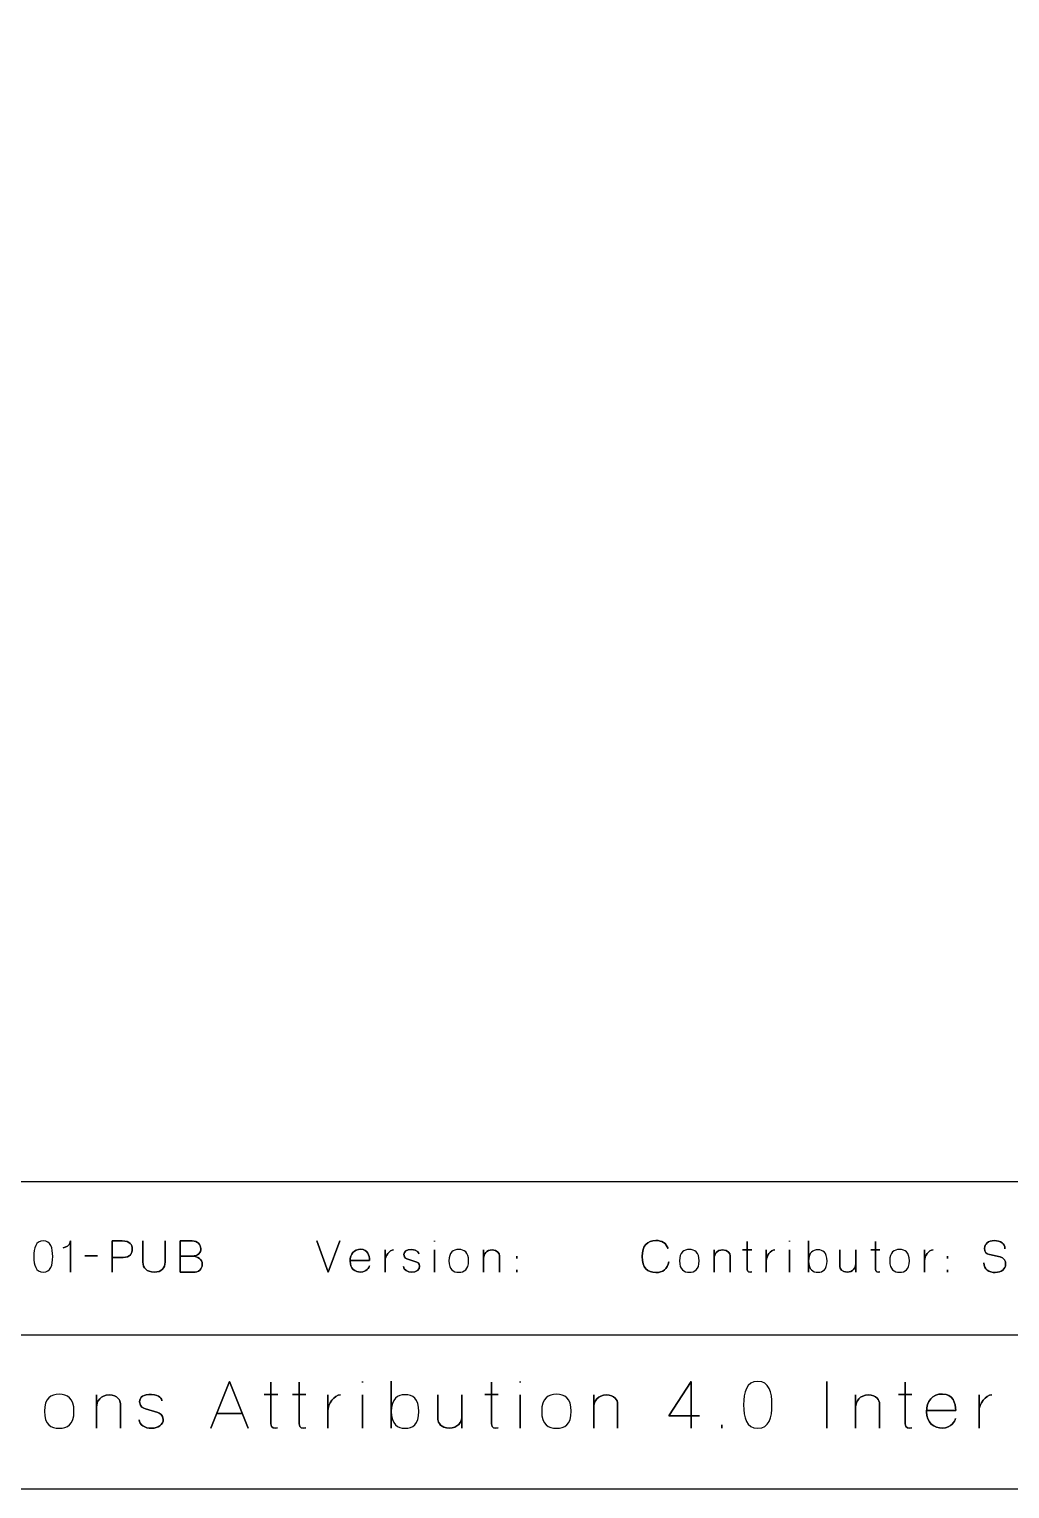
# Model space of a CAD drawing. Extents: x 15 to 785, y -585 to -15.
# Drawn here: x 210.2 to 401.6, y -585 to -300 of the extents above; entities that cross this region are included whole.
import ezdxf

# ---------------------------------------------------------------- set-up
doc = ezdxf.new("R2010")
doc.units = 0
doc.header["$MEASUREMENT"] = 0
doc.layers.add('LAYER_1', color=7, linetype='CONTINUOUS')

# ---------------------------------------------------------------- blocks, each defined once
blk = doc.blocks.new('BLOCK_2')
at = {"layer": 'LAYER_1', "color": 250}
blk.add_lwpolyline([(785, -555), (15, -555), (15, -525), (785, -525), (785, -555)], dxfattribs=at)
blk.add_open_spline([(785, -570), (785, -578.28), (778.28, -585), (770, -585), (770, -585), (30, -585), (30, -585), (21.72, -585), (15, -578.28), (15, -570), (15, -570), (15, -30), (15, -30), (15, -21.72), (21.72, -15), (30, -15), (30, -15), (770, -15), (770, -15), (778.28, -15), (785, -21.72), (785, -30), (785, -30), (785, -570), (785, -570)], degree=3, knots=[0, 0, 0, 0, 1, 1, 1, 2, 2, 2, 3, 3, 3, 4, 4, 4, 5, 5, 5, 6, 6, 6, 7, 7, 7, 8, 8, 8, 8], dxfattribs=at)
blk = doc.blocks.new('BLOCK_3')
at = {"layer": 'LAYER_1', "color": 30}
for points, knots in [([(211.06, -539.66), (211.06, -537.98), (211.42, -536.61), (212.91, -536.61), (214.4, -536.61), (214.75, -537.98), (214.75, -539.66), (214.75, -541.34), (214.4, -542.71), (212.91, -542.71), (211.42, -542.71), (211.06, -541.34), (211.06, -539.66)], [0, 0, 0, 0, 1, 1, 1, 2, 2, 2, 3, 3, 3, 4, 4, 4, 4]), ([(211.06, -539.66), (211.06, -537.98), (211.42, -536.61), (212.91, -536.61), (214.4, -536.61), (214.75, -537.98), (214.75, -539.66), (214.75, -541.34), (214.4, -542.71), (212.91, -542.71), (211.42, -542.71), (211.06, -541.34), (211.06, -539.66)], [0, 0, 0, 0, 1, 1, 1, 2, 2, 2, 3, 3, 3, 4, 4, 4, 4]), ([(218.2, -542.71), (218.2, -542.71), (218.2, -536.6), (218.2, -536.6), (218.2, -537.64), (217.19, -537.89), (216.76, -537.92), (217.19, -537.89), (218.2, -537.64), (218.2, -536.6), (218.2, -536.6), (218.2, -542.71), (218.2, -542.71)], [0, 0, 0, 0, 1, 1, 1, 2, 2, 2, 3, 3, 3, 4, 4, 4, 4]), ([(226.36, -542.71), (226.36, -542.71), (226.36, -536.6), (226.36, -536.6), (226.36, -536.6), (228.31, -536.6), (228.31, -536.6), (229.88, -536.6), (230.23, -537.35), (230.27, -538.17), (230.31, -538.99), (229.87, -539.84), (228.47, -539.84), (228.47, -539.84), (226.36, -539.84), (226.36, -539.84), (226.36, -539.84), (228.47, -539.84), (228.47, -539.84), (229.84, -539.84), (230.31, -538.99), (230.27, -538.17), (230.23, -537.35), (229.86, -536.6), (228.31, -536.6), (228.31, -536.6), (226.36, -536.6), (226.36, -536.6), (226.36, -536.6), (226.36, -542.71), (226.36, -542.71)], [0, 0, 0, 0, 1, 1, 1, 2, 2, 2, 3, 3, 3, 4, 4, 4, 5, 5, 5, 6, 6, 6, 7, 7, 7, 8, 8, 8, 9, 9, 9, 10, 10, 10, 10]), ([(236.67, -540.77), (236.67, -541.78), (236.04, -542.71), (234.55, -542.7), (233.06, -542.67), (232.37, -541.84), (232.37, -540.77), (232.37, -540.77), (232.37, -536.59), (232.37, -536.59), (232.37, -536.59), (232.37, -540.77), (232.37, -540.77), (232.37, -541.84), (233.06, -542.67), (234.55, -542.7), (236.04, -542.71), (236.67, -541.78), (236.67, -540.77), (236.67, -539.75), (236.67, -536.59), (236.67, -536.59), (236.67, -536.59), (236.67, -539.75), (236.67, -540.77)], [0, 0, 0, 0, 1, 1, 1, 2, 2, 2, 3, 3, 3, 4, 4, 4, 5, 5, 5, 6, 6, 6, 7, 7, 7, 8, 8, 8, 8]), ([(239.61, -539.56), (239.61, -539.56), (241.96, -539.56), (241.96, -539.56), (243.18, -539.56), (243.68, -538.83), (243.65, -538.09), (243.62, -537.35), (243.1, -536.6), (241.97, -536.6), (241.97, -536.6), (239.61, -536.6), (239.61, -536.6), (239.61, -536.6), (239.61, -542.71), (239.61, -542.71), (239.61, -542.71), (242.21, -542.71), (242.21, -542.71), (243.18, -542.71), (243.94, -542.13), (243.94, -541.16), (243.92, -540.2), (243.12, -539.56), (241.96, -539.56), (243.12, -539.56), (243.92, -540.2), (243.94, -541.16), (243.94, -542.13), (243.18, -542.71), (242.21, -542.71), (242.21, -542.71), (239.61, -542.71), (239.61, -542.71), (239.61, -542.71), (239.61, -536.6), (239.61, -536.6), (239.61, -536.6), (241.97, -536.6), (241.97, -536.6), (243.1, -536.6), (243.62, -537.35), (243.65, -538.09), (243.68, -538.83), (243.18, -539.56), (241.96, -539.56), (241.96, -539.56), (239.61, -539.56), (239.61, -539.56)], [0, 0, 0, 0, 1, 1, 1, 2, 2, 2, 3, 3, 3, 4, 4, 4, 5, 5, 5, 6, 6, 6, 7, 7, 7, 8, 8, 8, 9, 9, 9, 10, 10, 10, 11, 11, 11, 12, 12, 12, 13, 13, 13, 14, 14, 14, 15, 15, 15, 16, 16, 16, 16]), ([(270.77, -536.6), (270.77, -536.6), (268.55, -542.71), (268.55, -542.71), (268.55, -542.71), (266.33, -536.6), (266.33, -536.6), (266.33, -536.6), (268.55, -542.71), (268.55, -542.71), (268.55, -542.71), (270.77, -536.6), (270.77, -536.6)], [0, 0, 0, 0, 1, 1, 1, 2, 2, 2, 3, 3, 3, 4, 4, 4, 4]), ([(276.6, -540.39), (276.6, -539.45), (276.23, -538.24), (274.88, -538.24), (273.55, -538.24), (272.81, -539.16), (272.81, -540.55), (272.81, -541.96), (273.76, -542.71), (274.88, -542.67), (276.02, -542.64), (276.51, -541.76), (276.57, -541.44), (276.51, -541.76), (276.02, -542.64), (274.88, -542.67), (273.76, -542.71), (272.81, -541.96), (272.81, -540.55), (272.81, -539.16), (273.55, -538.24), (274.88, -538.24), (276.23, -538.24), (276.6, -539.45), (276.6, -540.39), (276.6, -540.39), (272.82, -540.39), (272.82, -540.39), (272.82, -540.39), (276.6, -540.39), (276.6, -540.39)], [0, 0, 0, 0, 1, 1, 1, 2, 2, 2, 3, 3, 3, 4, 4, 4, 5, 5, 5, 6, 6, 6, 7, 7, 7, 8, 8, 8, 9, 9, 9, 10, 10, 10, 10]), ([(279.63, -540.49), (279.61, -539.51), (280.51, -538.35), (281.29, -538.36), (280.51, -538.35), (279.61, -539.51), (279.63, -540.49)], [0, 0, 0, 0, 1, 1, 1, 2, 2, 2, 2]), ([(279.63, -542.71), (279.63, -542.71), (279.63, -538.36), (279.63, -538.36), (279.63, -538.36), (279.63, -542.71), (279.63, -542.71)], [0, 0, 0, 0, 1, 1, 1, 2, 2, 2, 2]), ([(284.86, -538.29), (283.79, -538.27), (283.3, -538.61), (283.3, -539.26), (283.3, -539.92), (283.85, -540.12), (284.05, -540.18), (284.05, -540.18), (285.65, -540.66), (285.65, -540.66), (285.87, -540.71), (286.37, -540.94), (286.37, -541.56), (286.37, -542.19), (285.71, -542.71), (284.86, -542.71), (284.01, -542.71), (283.24, -542.26), (283.24, -541.6), (283.24, -542.26), (284.01, -542.71), (284.86, -542.71), (285.71, -542.71), (286.37, -542.19), (286.37, -541.56), (286.37, -540.94), (285.87, -540.71), (285.65, -540.66), (285.65, -540.66), (284.05, -540.18), (284.05, -540.18), (283.85, -540.12), (283.3, -539.92), (283.3, -539.26), (283.3, -538.61), (283.79, -538.27), (284.86, -538.29), (285.93, -538.34), (286.2, -538.93), (286.19, -539.14), (286.2, -538.93), (285.93, -538.34), (284.86, -538.29)], [0, 0, 0, 0, 1, 1, 1, 2, 2, 2, 3, 3, 3, 4, 4, 4, 5, 5, 5, 6, 6, 6, 7, 7, 7, 8, 8, 8, 9, 9, 9, 10, 10, 10, 11, 11, 11, 12, 12, 12, 13, 13, 13, 14, 14, 14, 14]), ([(289.27, -536.74), (289.27, -536.74), (289.27, -536.59), (289.27, -536.59), (289.27, -536.59), (289.27, -536.74), (289.27, -536.74)], [0, 0, 0, 0, 1, 1, 1, 2, 2, 2, 2]), ([(289.27, -542.7), (289.27, -542.7), (289.27, -538.35), (289.27, -538.35), (289.27, -538.35), (289.27, -542.71), (289.27, -542.7)], [0, 0, 0, 0, 1, 1, 1, 2, 2, 2, 2]), ([(292.09, -540.49), (292.09, -538.78), (292.96, -538.28), (294.01, -538.28), (295.07, -538.28), (295.93, -538.78), (295.93, -540.49), (295.93, -542.21), (295.07, -542.71), (294.01, -542.71), (292.96, -542.71), (292.09, -542.21), (292.09, -540.49)], [0, 0, 0, 0, 1, 1, 1, 2, 2, 2, 3, 3, 3, 4, 4, 4, 4]), ([(292.09, -540.49), (292.09, -538.78), (292.96, -538.28), (294.01, -538.28), (295.07, -538.28), (295.93, -538.78), (295.93, -540.49), (295.93, -542.21), (295.07, -542.71), (294.01, -542.71), (292.96, -542.71), (292.09, -542.21), (292.09, -540.49)], [0, 0, 0, 0, 1, 1, 1, 2, 2, 2, 3, 3, 3, 4, 4, 4, 4]), ([(301.98, -539.49), (301.98, -539.1), (301.59, -538.37), (300.51, -538.36), (299.43, -538.35), (298.86, -539.19), (298.86, -539.97), (298.86, -539.19), (299.43, -538.35), (300.51, -538.36), (301.59, -538.37), (301.98, -539.1), (301.98, -539.49), (301.98, -539.88), (301.98, -542.71), (301.98, -542.71), (301.98, -542.71), (301.98, -539.88), (301.98, -539.49)], [0, 0, 0, 0, 1, 1, 1, 2, 2, 2, 3, 3, 3, 4, 4, 4, 5, 5, 5, 6, 6, 6, 6]), ([(298.86, -538.36), (298.86, -538.36), (298.86, -542.71), (298.86, -542.71), (298.86, -542.71), (298.86, -538.36), (298.86, -538.36)], [0, 0, 0, 0, 1, 1, 1, 2, 2, 2, 2]), ([(332.48, -542.77), (330.79, -542.77), (329.83, -541.82), (329.83, -539.65), (329.83, -537.49), (330.79, -536.52), (332.48, -536.52), (333.68, -536.52), (334.51, -537.02), (334.88, -538.11), (334.51, -537.02), (333.68, -536.52), (332.48, -536.52), (330.79, -536.52), (329.83, -537.49), (329.83, -539.65), (329.83, -541.82), (330.79, -542.77), (332.48, -542.77), (333.86, -542.77), (334.74, -542.11), (335.02, -540.66), (334.74, -542.11), (333.86, -542.77), (332.48, -542.77)], [0, 0, 0, 0, 1, 1, 1, 2, 2, 2, 3, 3, 3, 4, 4, 4, 5, 5, 5, 6, 6, 6, 7, 7, 7, 8, 8, 8, 8]), ([(337.1, -540.49), (337.1, -538.78), (337.97, -538.28), (339.02, -538.28), (340.08, -538.28), (340.94, -538.78), (340.94, -540.49), (340.94, -542.21), (340.08, -542.71), (339.02, -542.71), (337.97, -542.71), (337.1, -542.21), (337.1, -540.49)], [0, 0, 0, 0, 1, 1, 1, 2, 2, 2, 3, 3, 3, 4, 4, 4, 4]), ([(337.1, -540.49), (337.1, -538.78), (337.97, -538.28), (339.02, -538.28), (340.08, -538.28), (340.94, -538.78), (340.94, -540.49), (340.94, -542.21), (340.08, -542.71), (339.02, -542.71), (337.97, -542.71), (337.1, -542.21), (337.1, -540.49)], [0, 0, 0, 0, 1, 1, 1, 2, 2, 2, 3, 3, 3, 4, 4, 4, 4]), ([(346.99, -539.49), (346.99, -539.1), (346.6, -538.37), (345.52, -538.36), (344.44, -538.35), (343.87, -539.19), (343.87, -539.97), (343.87, -539.19), (344.44, -538.35), (345.52, -538.36), (346.6, -538.37), (346.99, -539.1), (346.99, -539.49), (346.99, -539.88), (346.99, -542.71), (346.99, -542.71), (346.99, -542.71), (346.99, -539.88), (346.99, -539.49)], [0, 0, 0, 0, 1, 1, 1, 2, 2, 2, 3, 3, 3, 4, 4, 4, 5, 5, 5, 6, 6, 6, 6]), ([(343.87, -538.36), (343.87, -538.36), (343.87, -542.71), (343.87, -542.71), (343.87, -542.71), (343.87, -538.36), (343.87, -538.36)], [0, 0, 0, 0, 1, 1, 1, 2, 2, 2, 2]), ([(349.43, -538.32), (349.43, -538.32), (351.2, -538.32), (351.2, -538.32), (351.2, -538.32), (349.43, -538.32), (349.43, -538.32)], [0, 0, 0, 0, 1, 1, 1, 2, 2, 2, 2]), ([(351.19, -542.66), (350.77, -542.69), (350.32, -542.71), (350.32, -542.14), (350.32, -541.56), (350.32, -536.72), (350.32, -536.72), (350.32, -536.72), (350.32, -541.56), (350.32, -542.14), (350.32, -542.71), (350.77, -542.69), (351.19, -542.66)], [0, 0, 0, 0, 1, 1, 1, 2, 2, 2, 3, 3, 3, 4, 4, 4, 4]), ([(354.05, -540.49), (354.02, -539.51), (354.92, -538.35), (355.71, -538.36), (354.92, -538.35), (354.02, -539.51), (354.05, -540.49)], [0, 0, 0, 0, 1, 1, 1, 2, 2, 2, 2]), ([(354.05, -542.71), (354.05, -542.71), (354.05, -538.36), (354.05, -538.36), (354.05, -538.36), (354.05, -542.71), (354.05, -542.71)], [0, 0, 0, 0, 1, 1, 1, 2, 2, 2, 2]), ([(358.58, -536.74), (358.58, -536.74), (358.58, -536.59), (358.58, -536.59), (358.58, -536.59), (358.58, -536.74), (358.58, -536.74)], [0, 0, 0, 0, 1, 1, 1, 2, 2, 2, 2]), ([(358.58, -542.7), (358.58, -542.7), (358.58, -538.35), (358.58, -538.35), (358.58, -538.35), (358.58, -542.71), (358.58, -542.7)], [0, 0, 0, 0, 1, 1, 1, 2, 2, 2, 2]), ([(362.31, -536.57), (362.31, -536.57), (362.31, -542.71), (362.31, -542.71), (362.31, -542.71), (362.31, -536.57), (362.31, -536.57)], [0, 0, 0, 0, 1, 1, 1, 2, 2, 2, 2]), ([(364.11, -538.34), (365.1, -538.34), (365.9, -538.82), (365.9, -540.52), (365.9, -542.21), (365.1, -542.71), (364.11, -542.71), (363.12, -542.71), (362.31, -542.21), (362.31, -540.52), (362.31, -538.82), (363.12, -538.34), (364.11, -538.34)], [0, 0, 0, 0, 1, 1, 1, 2, 2, 2, 3, 3, 3, 4, 4, 4, 4]), ([(364.11, -538.34), (365.1, -538.34), (365.9, -538.82), (365.9, -540.52), (365.9, -542.21), (365.1, -542.71), (364.11, -542.71), (363.12, -542.71), (362.31, -542.21), (362.31, -540.52), (362.31, -538.82), (363.12, -538.34), (364.11, -538.34)], [0, 0, 0, 0, 1, 1, 1, 2, 2, 2, 3, 3, 3, 4, 4, 4, 4]), ([(368.38, -538.34), (368.38, -538.34), (368.38, -541.18), (368.38, -541.57), (368.38, -541.96), (368.77, -542.69), (369.85, -542.7), (370.93, -542.71), (371.51, -541.87), (371.51, -541.09), (371.51, -541.87), (370.93, -542.71), (369.85, -542.7), (368.77, -542.69), (368.38, -541.96), (368.38, -541.57), (368.38, -541.18), (368.38, -538.34), (368.38, -538.34)], [0, 0, 0, 0, 1, 1, 1, 2, 2, 2, 3, 3, 3, 4, 4, 4, 5, 5, 5, 6, 6, 6, 6]), ([(371.51, -538.34), (371.51, -538.34), (371.51, -542.7), (371.51, -542.7), (371.51, -542.7), (371.51, -538.34), (371.51, -538.34)], [0, 0, 0, 0, 1, 1, 1, 2, 2, 2, 2]), ([(374.46, -538.32), (374.46, -538.32), (376.23, -538.32), (376.23, -538.32), (376.23, -538.32), (374.46, -538.32), (374.46, -538.32)], [0, 0, 0, 0, 1, 1, 1, 2, 2, 2, 2]), ([(376.21, -542.66), (375.8, -542.69), (375.35, -542.71), (375.35, -542.14), (375.35, -541.56), (375.35, -536.72), (375.35, -536.72), (375.35, -536.72), (375.35, -541.56), (375.35, -542.14), (375.35, -542.71), (375.8, -542.69), (376.21, -542.66)], [0, 0, 0, 0, 1, 1, 1, 2, 2, 2, 3, 3, 3, 4, 4, 4, 4]), ([(378.13, -540.49), (378.13, -538.78), (379.01, -538.28), (380.06, -538.28), (381.12, -538.28), (381.98, -538.78), (381.98, -540.49), (381.98, -542.21), (381.12, -542.71), (380.06, -542.71), (379.01, -542.71), (378.13, -542.21), (378.13, -540.49)], [0, 0, 0, 0, 1, 1, 1, 2, 2, 2, 3, 3, 3, 4, 4, 4, 4]), ([(378.13, -540.49), (378.13, -538.78), (379.01, -538.28), (380.06, -538.28), (381.12, -538.28), (381.98, -538.78), (381.98, -540.49), (381.98, -542.21), (381.12, -542.71), (380.06, -542.71), (379.01, -542.71), (378.13, -542.21), (378.13, -540.49)], [0, 0, 0, 0, 1, 1, 1, 2, 2, 2, 3, 3, 3, 4, 4, 4, 4]), ([(386.59, -538.36), (385.81, -538.35), (384.91, -539.51), (384.93, -540.49), (384.91, -539.51), (385.81, -538.35), (386.59, -538.36)], [0, 0, 0, 0, 1, 1, 1, 2, 2, 2, 2]), ([(384.93, -538.36), (384.93, -538.36), (384.93, -542.71), (384.93, -542.71), (384.93, -542.71), (384.93, -538.36), (384.93, -538.36)], [0, 0, 0, 0, 1, 1, 1, 2, 2, 2, 2]), ([(396.51, -540.86), (396.51, -542.21), (397.54, -542.76), (398.75, -542.76), (399.98, -542.76), (400.75, -541.99), (400.77, -541.23), (400.8, -540.49), (400.42, -539.89), (399.67, -539.73), (399.67, -539.73), (397.59, -539.28), (397.59, -539.28), (397.01, -539.16), (396.66, -538.82), (396.66, -538.02), (396.66, -537.23), (397.33, -536.54), (398.55, -536.54), (399.77, -536.54), (400.66, -537.12), (400.62, -538.12), (400.66, -537.12), (399.77, -536.54), (398.55, -536.54), (397.33, -536.54), (396.66, -537.23), (396.66, -538.02), (396.66, -538.82), (396.99, -539.15), (397.59, -539.28), (397.59, -539.28), (399.67, -539.73), (399.67, -539.73), (400.44, -539.89), (400.8, -540.49), (400.77, -541.23), (400.75, -541.99), (399.98, -542.76), (398.75, -542.76), (397.54, -542.76), (396.51, -542.21), (396.51, -540.86)], [0, 0, 0, 0, 1, 1, 1, 2, 2, 2, 3, 3, 3, 4, 4, 4, 5, 5, 5, 6, 6, 6, 7, 7, 7, 8, 8, 8, 9, 9, 9, 10, 10, 10, 11, 11, 11, 12, 12, 12, 13, 13, 13, 14, 14, 14, 14]), ([(221.04, -539.51), (221.04, -539.51), (223.51, -539.51), (223.51, -539.51), (223.51, -539.51), (221.04, -539.51), (221.04, -539.51)], [0, 0, 0, 0, 1, 1, 1, 2, 2, 2, 2]), ([(305.34, -540.03), (305.34, -540.03), (305.34, -539.56), (305.34, -539.56), (305.34, -539.56), (305.34, -540.03), (305.34, -540.03)], [0, 0, 0, 0, 1, 1, 1, 2, 2, 2, 2]), ([(389.45, -540.03), (389.45, -540.03), (389.45, -539.56), (389.45, -539.56), (389.45, -539.56), (389.45, -540.03), (389.45, -540.03)], [0, 0, 0, 0, 1, 1, 1, 2, 2, 2, 2]), ([(305.34, -542.71), (305.34, -542.71), (305.34, -542.24), (305.34, -542.24), (305.34, -542.24), (305.34, -542.71), (305.34, -542.71)], [0, 0, 0, 0, 1, 1, 1, 2, 2, 2, 2]), ([(389.45, -542.71), (389.45, -542.71), (389.45, -542.24), (389.45, -542.24), (389.45, -542.24), (389.45, -542.71), (389.45, -542.71)], [0, 0, 0, 0, 1, 1, 1, 2, 2, 2, 2]), ([(245.64, -573.19), (245.64, -573.19), (249.27, -564.03), (249.27, -564.03), (249.27, -564.03), (252.92, -573.19), (252.92, -573.19), (252.92, -573.19), (249.27, -564.03), (249.27, -564.03), (249.27, -564.03), (245.64, -573.19), (245.64, -573.19)], [0, 0, 0, 0, 1, 1, 1, 2, 2, 2, 3, 3, 3, 4, 4, 4, 4]), ([(258.65, -573.12), (258.02, -573.16), (257.35, -573.19), (257.35, -572.33), (257.35, -571.47), (257.35, -564.21), (257.35, -564.21), (257.35, -564.21), (257.35, -571.47), (257.35, -572.33), (257.35, -573.19), (258.02, -573.16), (258.65, -573.12)], [0, 0, 0, 0, 1, 1, 1, 2, 2, 2, 3, 3, 3, 4, 4, 4, 4]), ([(264.16, -573.12), (263.54, -573.16), (262.86, -573.19), (262.86, -572.33), (262.86, -571.47), (262.86, -564.21), (262.86, -564.21), (262.86, -564.21), (262.86, -571.47), (262.86, -572.33), (262.86, -573.19), (263.54, -573.16), (264.16, -573.12)], [0, 0, 0, 0, 1, 1, 1, 2, 2, 2, 3, 3, 3, 4, 4, 4, 4]), ([(275.25, -564.25), (275.25, -564.25), (275.25, -564.02), (275.25, -564.02), (275.25, -564.02), (275.25, -564.25), (275.25, -564.25)], [0, 0, 0, 0, 1, 1, 1, 2, 2, 2, 2]), ([(280.85, -563.99), (280.85, -563.99), (280.85, -573.19), (280.85, -573.19), (280.85, -573.19), (280.85, -563.99), (280.85, -563.99)], [0, 0, 0, 0, 1, 1, 1, 2, 2, 2, 2]), ([(301.7, -573.12), (301.08, -573.16), (300.4, -573.19), (300.4, -572.33), (300.4, -571.47), (300.4, -564.21), (300.4, -564.21), (300.4, -564.21), (300.4, -571.47), (300.4, -572.33), (300.4, -573.19), (301.08, -573.16), (301.7, -573.12)], [0, 0, 0, 0, 1, 1, 1, 2, 2, 2, 3, 3, 3, 4, 4, 4, 4]), ([(305.97, -564.25), (305.97, -564.25), (305.97, -564.02), (305.97, -564.02), (305.97, -564.02), (305.97, -564.25), (305.97, -564.25)], [0, 0, 0, 0, 1, 1, 1, 2, 2, 2, 2]), ([(339.37, -573.19), (339.37, -573.19), (339.37, -564.03), (339.37, -564.03), (339.37, -564.03), (335.05, -570.75), (335.05, -570.75), (335.05, -570.75), (340.99, -570.75), (340.99, -570.75), (340.99, -570.75), (335.05, -570.75), (335.05, -570.75), (335.05, -570.75), (339.37, -564.03), (339.37, -564.03), (339.37, -564.03), (339.37, -573.19), (339.37, -573.19)], [0, 0, 0, 0, 1, 1, 1, 2, 2, 2, 3, 3, 3, 4, 4, 4, 5, 5, 5, 6, 6, 6, 6]), ([(349.62, -568.61), (349.62, -566.1), (350.15, -564.04), (352.38, -564.04), (354.62, -564.04), (355.15, -566.1), (355.15, -568.61), (355.15, -571.14), (354.62, -573.19), (352.38, -573.19), (350.15, -573.19), (349.62, -571.14), (349.62, -568.61)], [0, 0, 0, 0, 1, 1, 1, 2, 2, 2, 3, 3, 3, 4, 4, 4, 4]), ([(349.62, -568.61), (349.62, -566.1), (350.15, -564.04), (352.38, -564.04), (354.62, -564.04), (355.15, -566.1), (355.15, -568.61), (355.15, -571.14), (354.62, -573.19), (352.38, -573.19), (350.15, -573.19), (349.62, -571.14), (349.62, -568.61)], [0, 0, 0, 0, 1, 1, 1, 2, 2, 2, 3, 3, 3, 4, 4, 4, 4]), ([(365.88, -573.19), (365.88, -573.19), (365.88, -564.03), (365.88, -564.03), (365.88, -564.03), (365.88, -573.19), (365.88, -573.19)], [0, 0, 0, 0, 1, 1, 1, 2, 2, 2, 2]), ([(382.46, -573.12), (381.84, -573.16), (381.16, -573.19), (381.16, -572.33), (381.16, -571.47), (381.16, -564.21), (381.16, -564.21), (381.16, -564.21), (381.16, -571.47), (381.16, -572.33), (381.16, -573.19), (381.84, -573.16), (382.46, -573.12)], [0, 0, 0, 0, 1, 1, 1, 2, 2, 2, 3, 3, 3, 4, 4, 4, 4]), ([(213.13, -569.86), (213.13, -567.29), (214.44, -566.54), (216.01, -566.54), (217.6, -566.54), (218.9, -567.29), (218.9, -569.86), (218.9, -572.44), (217.6, -573.19), (216.01, -573.19), (214.44, -573.19), (213.13, -572.44), (213.13, -569.86)], [0, 0, 0, 0, 1, 1, 1, 2, 2, 2, 3, 3, 3, 4, 4, 4, 4]), ([(213.13, -569.86), (213.13, -567.29), (214.44, -566.54), (216.01, -566.54), (217.6, -566.54), (218.9, -567.29), (218.9, -569.86), (218.9, -572.44), (217.6, -573.19), (216.01, -573.19), (214.44, -573.19), (213.13, -572.44), (213.13, -569.86)], [0, 0, 0, 0, 1, 1, 1, 2, 2, 2, 3, 3, 3, 4, 4, 4, 4]), ([(227.96, -568.36), (227.96, -567.78), (227.38, -566.68), (225.77, -566.67), (224.14, -566.66), (223.29, -567.92), (223.29, -569.08), (223.29, -567.92), (224.14, -566.66), (225.77, -566.67), (227.38, -566.68), (227.96, -567.78), (227.96, -568.36), (227.96, -568.94), (227.96, -573.19), (227.96, -573.19), (227.96, -573.19), (227.96, -568.94), (227.96, -568.36)], [0, 0, 0, 0, 1, 1, 1, 2, 2, 2, 3, 3, 3, 4, 4, 4, 5, 5, 5, 6, 6, 6, 6]), ([(223.29, -566.67), (223.29, -566.67), (223.29, -573.19), (223.29, -573.19), (223.29, -573.19), (223.29, -566.67), (223.29, -566.67)], [0, 0, 0, 0, 1, 1, 1, 2, 2, 2, 2]), ([(234.06, -566.57), (232.46, -566.53), (231.72, -567.04), (231.72, -568.02), (231.72, -569.01), (232.55, -569.31), (232.85, -569.4), (232.85, -569.4), (235.25, -570.11), (235.25, -570.11), (235.57, -570.19), (236.33, -570.53), (236.33, -571.47), (236.33, -572.41), (235.33, -573.19), (234.06, -573.19), (232.79, -573.19), (231.63, -572.51), (231.63, -571.52), (231.63, -572.51), (232.79, -573.19), (234.06, -573.19), (235.33, -573.19), (236.33, -572.41), (236.33, -571.47), (236.33, -570.53), (235.57, -570.19), (235.25, -570.11), (235.25, -570.11), (232.85, -569.4), (232.85, -569.4), (232.55, -569.31), (231.72, -569.01), (231.72, -568.02), (231.72, -567.04), (232.46, -566.53), (234.06, -566.57), (235.66, -566.63), (236.08, -567.52), (236.05, -567.84), (236.08, -567.52), (235.66, -566.63), (234.06, -566.57)], [0, 0, 0, 0, 1, 1, 1, 2, 2, 2, 3, 3, 3, 4, 4, 4, 5, 5, 5, 6, 6, 6, 7, 7, 7, 8, 8, 8, 9, 9, 9, 10, 10, 10, 11, 11, 11, 12, 12, 12, 13, 13, 13, 14, 14, 14, 14]), ([(256.02, -566.61), (256.02, -566.61), (258.67, -566.61), (258.67, -566.61), (258.67, -566.61), (256.02, -566.61), (256.02, -566.61)], [0, 0, 0, 0, 1, 1, 1, 2, 2, 2, 2]), ([(261.53, -566.61), (261.53, -566.61), (264.18, -566.61), (264.18, -566.61), (264.18, -566.61), (261.53, -566.61), (261.53, -566.61)], [0, 0, 0, 0, 1, 1, 1, 2, 2, 2, 2]), ([(268.45, -569.86), (268.41, -568.4), (269.76, -566.66), (270.94, -566.67), (269.76, -566.66), (268.41, -568.4), (268.45, -569.86)], [0, 0, 0, 0, 1, 1, 1, 2, 2, 2, 2]), ([(268.45, -573.19), (268.45, -573.19), (268.45, -566.67), (268.45, -566.67), (268.45, -566.67), (268.45, -573.19), (268.45, -573.19)], [0, 0, 0, 0, 1, 1, 1, 2, 2, 2, 2]), ([(275.25, -573.17), (275.25, -573.17), (275.25, -566.66), (275.25, -566.66), (275.25, -566.66), (275.25, -573.2), (275.25, -573.17)], [0, 0, 0, 0, 1, 1, 1, 2, 2, 2, 2]), ([(283.54, -566.63), (285.02, -566.63), (286.23, -567.36), (286.23, -569.91), (286.23, -572.45), (285.02, -573.19), (283.54, -573.19), (282.05, -573.19), (280.85, -572.45), (280.85, -569.91), (280.85, -567.36), (282.05, -566.63), (283.54, -566.63)], [0, 0, 0, 0, 1, 1, 1, 2, 2, 2, 3, 3, 3, 4, 4, 4, 4]), ([(283.54, -566.63), (285.02, -566.63), (286.23, -567.36), (286.23, -569.91), (286.23, -572.45), (285.02, -573.19), (283.54, -573.19), (282.05, -573.19), (280.85, -572.45), (280.85, -569.91), (280.85, -567.36), (282.05, -566.63), (283.54, -566.63)], [0, 0, 0, 0, 1, 1, 1, 2, 2, 2, 3, 3, 3, 4, 4, 4, 4]), ([(289.95, -566.65), (289.95, -566.65), (289.95, -570.9), (289.95, -571.48), (289.95, -572.07), (290.54, -573.16), (292.15, -573.17), (293.77, -573.19), (294.64, -571.93), (294.64, -570.76), (294.64, -571.93), (293.77, -573.19), (292.15, -573.17), (290.54, -573.16), (289.95, -572.07), (289.95, -571.48), (289.95, -570.9), (289.95, -566.65), (289.95, -566.65)], [0, 0, 0, 0, 1, 1, 1, 2, 2, 2, 3, 3, 3, 4, 4, 4, 5, 5, 5, 6, 6, 6, 6]), ([(294.64, -566.65), (294.64, -566.65), (294.64, -573.17), (294.64, -573.17), (294.64, -573.17), (294.64, -566.65), (294.64, -566.65)], [0, 0, 0, 0, 1, 1, 1, 2, 2, 2, 2]), ([(299.07, -566.61), (299.07, -566.61), (301.72, -566.61), (301.72, -566.61), (301.72, -566.61), (299.07, -566.61), (299.07, -566.61)], [0, 0, 0, 0, 1, 1, 1, 2, 2, 2, 2]), ([(305.97, -573.17), (305.97, -573.17), (305.97, -566.66), (305.97, -566.66), (305.97, -566.66), (305.97, -573.2), (305.97, -573.17)], [0, 0, 0, 0, 1, 1, 1, 2, 2, 2, 2]), ([(310.2, -569.86), (310.2, -567.29), (311.5, -566.54), (313.08, -566.54), (314.67, -566.54), (315.96, -567.29), (315.96, -569.86), (315.96, -572.44), (314.67, -573.19), (313.08, -573.19), (311.5, -573.19), (310.2, -572.44), (310.2, -569.86)], [0, 0, 0, 0, 1, 1, 1, 2, 2, 2, 3, 3, 3, 4, 4, 4, 4]), ([(310.2, -569.86), (310.2, -567.29), (311.5, -566.54), (313.08, -566.54), (314.67, -566.54), (315.96, -567.29), (315.96, -569.86), (315.96, -572.44), (314.67, -573.19), (313.08, -573.19), (311.5, -573.19), (310.2, -572.44), (310.2, -569.86)], [0, 0, 0, 0, 1, 1, 1, 2, 2, 2, 3, 3, 3, 4, 4, 4, 4]), ([(325.03, -573.19), (325.03, -573.19), (325.03, -568.94), (325.03, -568.36), (325.03, -567.78), (324.44, -566.68), (322.83, -566.67), (321.21, -566.66), (320.36, -567.92), (320.36, -569.08), (320.36, -567.92), (321.21, -566.66), (322.83, -566.67), (324.44, -566.68), (325.03, -567.78), (325.03, -568.36), (325.03, -568.94), (325.03, -573.19), (325.03, -573.19)], [0, 0, 0, 0, 1, 1, 1, 2, 2, 2, 3, 3, 3, 4, 4, 4, 5, 5, 5, 6, 6, 6, 6]), ([(320.36, -573.19), (320.36, -573.19), (320.36, -566.67), (320.36, -566.67), (320.36, -566.67), (320.36, -573.19), (320.36, -573.19)], [0, 0, 0, 0, 1, 1, 1, 2, 2, 2, 2]), ([(376.16, -573.19), (376.16, -573.19), (376.16, -568.94), (376.16, -568.36), (376.16, -567.78), (375.57, -566.68), (373.96, -566.67), (372.34, -566.66), (371.49, -567.92), (371.49, -569.08), (371.49, -567.92), (372.34, -566.66), (373.96, -566.67), (375.57, -566.68), (376.16, -567.78), (376.16, -568.36), (376.16, -568.94), (376.16, -573.19), (376.16, -573.19)], [0, 0, 0, 0, 1, 1, 1, 2, 2, 2, 3, 3, 3, 4, 4, 4, 5, 5, 5, 6, 6, 6, 6]), ([(371.49, -573.19), (371.49, -573.19), (371.49, -566.67), (371.49, -566.67), (371.49, -566.67), (371.49, -573.19), (371.49, -573.19)], [0, 0, 0, 0, 1, 1, 1, 2, 2, 2, 2]), ([(379.83, -566.61), (379.83, -566.61), (382.48, -566.61), (382.48, -566.61), (382.48, -566.61), (379.83, -566.61), (379.83, -566.61)], [0, 0, 0, 0, 1, 1, 1, 2, 2, 2, 2]), ([(391.03, -569.71), (391.03, -568.3), (390.47, -566.49), (388.45, -566.49), (386.45, -566.49), (385.34, -567.86), (385.34, -569.96), (385.34, -572.07), (386.76, -573.19), (388.45, -573.14), (390.15, -573.08), (390.89, -571.76), (390.98, -571.29), (390.89, -571.76), (390.15, -573.08), (388.45, -573.14), (386.76, -573.19), (385.34, -572.07), (385.34, -569.96), (385.34, -567.86), (386.45, -566.49), (388.45, -566.49), (390.47, -566.49), (391.03, -568.3), (391.03, -569.71), (391.03, -569.71), (385.35, -569.71), (385.35, -569.71), (385.35, -569.71), (391.03, -569.71), (391.03, -569.71)], [0, 0, 0, 0, 1, 1, 1, 2, 2, 2, 3, 3, 3, 4, 4, 4, 5, 5, 5, 6, 6, 6, 7, 7, 7, 8, 8, 8, 9, 9, 9, 10, 10, 10, 10]), ([(395.58, -569.86), (395.54, -568.4), (396.88, -566.66), (398.07, -566.67), (396.88, -566.66), (395.54, -568.4), (395.58, -569.86)], [0, 0, 0, 0, 1, 1, 1, 2, 2, 2, 2]), ([(395.58, -573.19), (395.58, -573.19), (395.58, -566.67), (395.58, -566.67), (395.58, -566.67), (395.58, -573.19), (395.58, -573.19)], [0, 0, 0, 0, 1, 1, 1, 2, 2, 2, 2]), ([(246.79, -570.3), (246.79, -570.3), (251.76, -570.3), (251.76, -570.3), (251.76, -570.3), (246.79, -570.3), (246.79, -570.3)], [0, 0, 0, 0, 1, 1, 1, 2, 2, 2, 2]), ([(345.39, -573.19), (345.39, -573.19), (345.39, -572.49), (345.39, -572.49), (345.39, -572.49), (345.39, -573.19), (345.39, -573.19)], [0, 0, 0, 0, 1, 1, 1, 2, 2, 2, 2])]:
    blk.add_open_spline(points, degree=3, knots=knots, dxfattribs=at)

msp = doc.modelspace()

# ---------------------------------------------------------------- block references
at = {"layer": 'LAYER_1'}
for name in ['BLOCK_2', 'BLOCK_3']:
    msp.add_blockref(name, (0, 0), dxfattribs=at)

doc.saveas('drawing.dxf')
